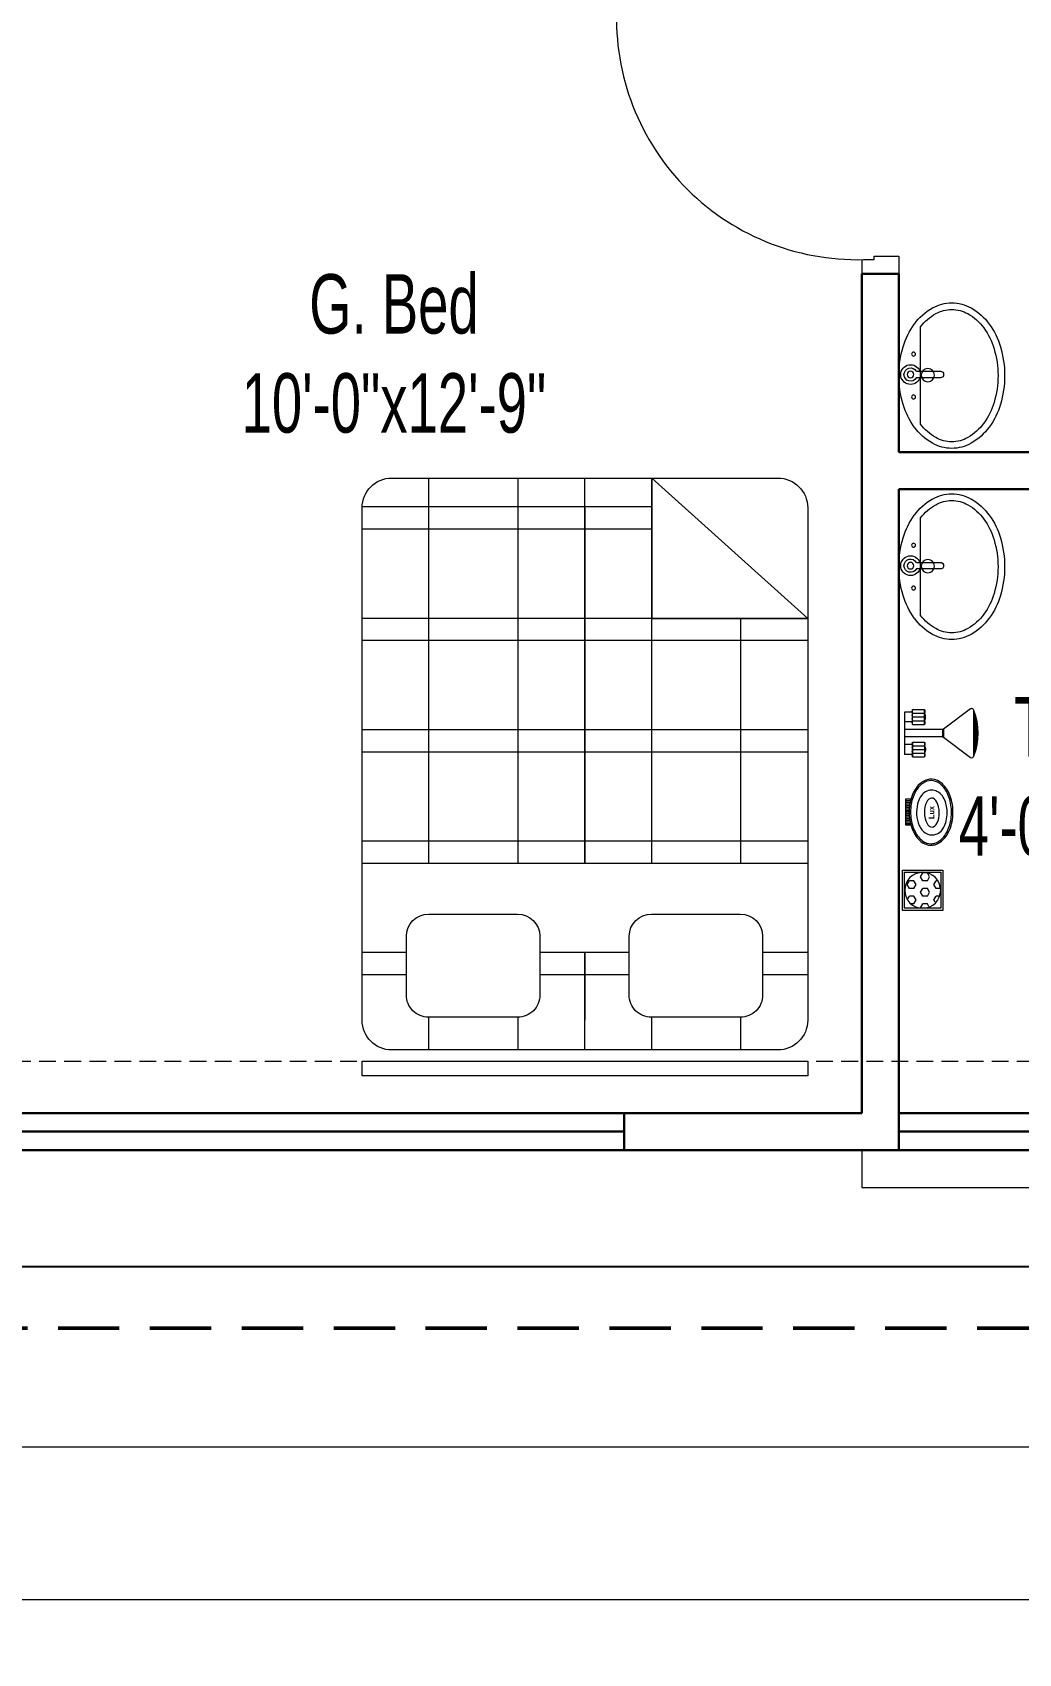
# Model space of a CAD drawing. Header units: inches. Extents: x 64086 to 138972, y -13497 to 16809.
# Drawn here: x 95876.1 to 96008.9, y -11984.5 to -11766.2 of the extents above; entities that cross this region are included whole.
import ezdxf

# ---------------------------------------------------------------- set-up
doc = ezdxf.new("R2010")
doc.units = ezdxf.units.IN
doc.header["$LTSCALE"] = 0.5
doc.header["$MEASUREMENT"] = 0
doc.header["$PDMODE"] = 2
doc.linetypes.add('DASHED', pattern=[0.75, 0.5, -0.25])
doc.layers.get('0').update_dxf_attribs({"lineweight": 13})
for name, color, linetype, lineweight in [('BEAM 2', 87, 'Continuous', 15), ('Boundary', 6, 'DASHED', 50), ('DIM', 5, 'Continuous', 13), ('DOOR', 30, 'Continuous', 20), ('e-tv+tel', 5, 'Continuous', 25), ('fixture', 24, 'Continuous', 13), ('fur', 42, 'Continuous', 15), ('P-BASIN1', 6, 'Continuous', 15), ('P-FLOOR-DRAIN', 4, 'Continuous', 15), ('P-SHOWER', 7, 'Continuous', 15), ('P.cap', 4, 'Continuous', 20), ('railing', 30, 'Continuous', 15), ('TEXT', 7, 'Continuous', 13), ('Text-2', 7, 'Continuous', 18), ('TEXT-IN', 7, 'Continuous', 15), ('text-s2', 7, 'Continuous', 20), ('WALL', 7, 'Continuous', 30), ('WALL-0', 7, 'Continuous', 18), ('Wall_20', 253, 'Continuous', 20)]:
    doc.layers.add(name, color=color, linetype=linetype, lineweight=lineweight)
doc.layers.add('FURNITURE', color=157, linetype='Continuous')
doc.styles.add('1', font='ARIALN.TTF')
doc.styles.get("Standard").update_dxf_attribs({"font": 'ARIALNB.TTF'})
doc.styles.add('STYLE1', font='ARIALN.TTF', dxfattribs={"width": 0.8})
doc.dimstyles.new('1_8', dxfattribs={"dimtxt": 5, "dimasz": 1.5, "dimexe": 0.18, "dimexo": 0.0625, "dimgap": 0.125, "dimtad": 0, "dimdec": 0, "dimzin": 3, "dimdsep": 46, "dimlunit": 4, "dimtxsty": 'STYLE1', "dimblk": 'D', "dimcen": 3, "dimse1": 1, "dimse2": 1, "dimclrt": 7, "dimadec": 0, "dimazin": 0, "dimtfac": 1, "dimtdec": 0, "dimtix": 1, "dimtmove": 0, "dimatfit": 3, "dimldrblk": 'OPEN90', "dimfxl": 1, "dimtvp": 0.75, "dimtolj": 1, "dimtzin": 0, "dimarcsym": 0})
doc.dimstyles.new('Column Dim', dxfattribs={"dimtxt": 9, "dimasz": 1.5, "dimexe": 13.25, "dimexo": 11, "dimgap": 1, "dimtad": 0, "dimdec": 1, "dimzin": 0, "dimdsep": 46, "dimlunit": 4, "dimtxsty": 'Standard', "dimblk": 'DIM', "dimcen": 0, "dimse1": 1, "dimse2": 1, "dimclrd": 5, "dimclre": 5, "dimclrt": 7, "dimadec": 0, "dimazin": 0, "dimtfac": 1, "dimtdec": 1, "dimtofl": 0, "dimtmove": 2, "dimatfit": 3, "dimldrblk": 'DIM', "dimfxl": 1, "dimtolj": 1, "dimtzin": 0, "dimarcsym": 0})
doc.dimstyles.new('DIM-1-2', dxfattribs={"dimtxt": 8, "dimasz": 1.75, "dimexe": 3, "dimexo": 2, "dimgap": 3, "dimtad": 0, "dimdec": 0, "dimzin": 3, "dimdsep": 46, "dimlunit": 4, "dimtxsty": '1', "dimblk": 'OBLIQUE', "dimcen": 1, "dimdle": 2, "dimclrd": 256, "dimclre": 256, "dimclrt": 256, "dimadec": 0, "dimazin": 0, "dimtfac": 0.75, "dimtdec": 0, "dimtmove": 1, "dimatfit": 3, "dimldrblk": 'OBLIQUE', "dimfxl": 1, "dimtolj": 1, "dimtzin": 0, "dimlwd": -1, "dimlwe": -1, "dimarcsym": 0})
pattern_1 = [(225, (19362.28457, 30685.39488), (-0.0883883476, 0.0883883476), [])]

# ---------------------------------------------------------------- blocks, each defined once
blk = doc.blocks.new('D')
at = {"layer": 'DIM'}
for q in [(-1.125, 0), (0, 1.125), (1.125, 0), (0, -1.125)]:
    blk.add_line((0, 0), q, dxfattribs=at)
at = {"layer": 'DIM', "color": 6, "const_width": 0.375}
blk.add_lwpolyline([(-0.1875, 0, 1), (0.1875, 0, 1)], format="xyb", close=True, dxfattribs=at)
blk = doc.blocks.new('*D47')
at = {"layer": 'Defpoints', "color": 0, "transparency": 16777216}
for p in [(71204.6, -11684.75), (71193.77, -11806.11), (99510, -11806.11)]:
    blk.add_point(p, dxfattribs=at)
at = {"layer": 'text-s2', "color": 0, "lineweight": -2, "transparency": 16777216}
blk.add_line((71193.77, -11686.25), (71193.77, -11804.61), dxfattribs=at)
at = {"layer": 'text-s2', "color": 0, "lineweight": -2, "transparency": 16777216, "xscale": 1.5, "yscale": 1.5, "zscale": 1.5}
for p, rotation in [((71193.77, -11684.75), 90), ((71193.77, -11806.11), 270)]:
    blk.add_blockref('D', p, dxfattribs=dict(at, rotation=rotation))
at = {"layer": 'text-s2', "color": 7, "transparency": 16777216, "insert": (71189.94, -11745.43), "char_height": 5, "attachment_point": 5, "rotation": 90, "style": 'STYLE1'}
blk.add_mtext('\\A1;10\'-1"', dxfattribs=at)
blk = doc.blocks.new('_Open90')
at = {"layer": 'DIM', "color": 0, "lineweight": -2}
for p, q in [((0, 0), (-1, 0)), ((-0.5, 0.5), (0, 0)), ((0, 0), (-0.5, -0.5))]:
    blk.add_line(p, q, dxfattribs=at)
blk = doc.blocks.new('_Oblique')
at = {"color": 0, "linetype": 'ByBlock', "lineweight": -2}
blk.add_line((-0.5, -0.5), (0.5, 0.5), dxfattribs=at)
blk = doc.blocks.new('*D440')
at = {"layer": 'Defpoints', "color": 0, "ltscale": 3, "transparency": 16777216}
for p in [(95137.85, -11940.71), (96481.85, -11940.62), (96481.86, -11977.21)]:
    blk.add_point(p, dxfattribs=at)
at = {"layer": 'TEXT', "ltscale": 3, "transparency": 16777216}
for p, q in [((95137.86, -11975.31), (95137.86, -11980.31)), ((96481.86, -11975.21), (96481.86, -11980.21)), ((95135.86, -11977.31), (95788.27, -11977.26)), ((96483.86, -11977.21), (95831.44, -11977.26))]:
    blk.add_line(p, q, dxfattribs=at)
at = {"layer": 'TEXT', "ltscale": 3, "transparency": 16777216, "xscale": 1.75, "yscale": 1.75, "zscale": 1.75}
for p, rotation in [((95137.86, -11977.31), 180.0039345522628), ((96481.86, -11977.21), 0.003934552262808667)]:
    blk.add_blockref('_Oblique', p, dxfattribs=dict(at, rotation=rotation))
at = {"layer": 'TEXT', "ltscale": 3, "transparency": 16777216, "insert": (95809.86, -11977.26), "char_height": 11, "attachment_point": 5, "rotation": 0.0039, "style": '1'}
blk.add_mtext('\\A1;112\'-0"', dxfattribs=at)
blk = doc.blocks.new('*D444')
at = {"layer": 'Defpoints', "color": 0, "ltscale": 3, "transparency": 16777216}
for p in [(96349.83, -11916.71), (95162.83, -11923.71), (96349.83, -11956.71)]:
    blk.add_point(p, dxfattribs=at)
at = {"layer": 'TEXT', "ltscale": 3, "transparency": 16777216}
for p, q in [((95162.83, -11954.71), (95162.83, -11959.71)), ((96349.83, -11954.71), (96349.83, -11959.71)), ((95160.83, -11956.71), (95734.32, -11956.71)), ((96351.83, -11956.71), (95778.34, -11956.71))]:
    blk.add_line(p, q, dxfattribs=at)
at = {"layer": 'TEXT', "ltscale": 3, "transparency": 16777216, "xscale": 1.75, "yscale": 1.75, "zscale": 1.75, "rotation": 180}
blk.add_blockref('_Oblique', (95162.83, -11956.71), dxfattribs=at)
at = {"layer": 'TEXT', "ltscale": 3, "transparency": 16777216, "xscale": 1.75, "yscale": 1.75, "zscale": 1.75}
blk.add_blockref('_Oblique', (96349.83, -11956.71), dxfattribs=at)
at = {"layer": 'TEXT', "ltscale": 3, "transparency": 16777216, "insert": (95756.33, -11956.71), "char_height": 11, "attachment_point": 5, "style": '1'}
blk.add_mtext('\\A1;98\'-11"', dxfattribs=at)
blk = doc.blocks.new('door-3')
at = {"layer": 'railing'}
for p, q in [((98873.42, -21113.88), (98873.42, -21080.69)), ((98873.42, -21080.69), (98874.85, -21080.69)), ((98874.85, -21080.69), (98874.85, -21113.88)), ((98836.75, -21118.64), (98836.75, -21113.64)), ((98838.65, -21113.64), (98836.75, -21113.64)), ((98838.66, -21113.88), (98838.66, -21115.31)), ((98838.66, -21113.88), (98838.66, -21115.31)), ((98874.85, -21113.88), (98873.42, -21113.88)), ((98876.75, -21113.64), (98874.85, -21113.64)), ((98874.85, -21113.88), (98874.85, -21115.31)), ((98874.85, -21115.31), (98874.85, -21113.88)), ((98876.75, -21113.64), (98876.75, -21118.64)), ((98838.66, -21115.31), (98839.13, -21115.31)), ((98839.13, -21115.31), (98839.13, -21118.64)), ((98839.13, -21115.31), (98839.13, -21118.64)), ((98874.37, -21115.31), (98874.37, -21118.64)), ((98874.37, -21118.64), (98874.37, -21115.31)), ((98874.37, -21115.31), (98874.85, -21115.31)), ((98839.13, -21118.64), (98836.75, -21118.64)), ((98876.75, -21118.64), (98874.37, -21118.64))]:
    blk.add_line(p, q, dxfattribs=at)
blk.add_arc((98871.12, -21113.08), 32.47, 85.9343, 181.4162, dxfattribs=at)
blk = doc.blocks.new('lilklkl')
at = {"color": 23}
for p, q in [((19201.27, -4998.29), (19141.27, -4998.29)), ((19141.27, -4998.29), (19141.27, -5000.29)), ((19201.27, -5000.29), (19201.27, -4998.29)), ((19141.27, -5000.29), (19201.27, -5000.29)), ((19167.27, -5001.79), (19145.27, -5001.79)), ((19197.27, -5001.79), (19162.27, -5001.79)), ((19171.27, -5001.79), (19171.27, -5014.9)), ((19141.27, -5005.79), (19141.27, -5074.79)), ((19171.27, -5014.9), (19171.27, -5005.79)), ((19201.27, -5074.79), (19201.27, -5005.79)), ((19171.27, -5074.79), (19171.27, -5026.9)), ((19171.27, -5026.9), (19171.27, -5078.79)), ((19145.27, -5078.79), (19175.27, -5078.79)), ((19175.27, -5078.79), (19197.27, -5078.79))]:
    blk.add_line(p, q, dxfattribs=at)
at = {"color": 33}
for p, q in [((19150.27, -5001.79), (19150.27, -5006.19)), ((19162.27, -5001.79), (19162.27, -5006.19)), ((19180.27, -5001.79), (19180.27, -5006.19)), ((19192.27, -5001.79), (19192.27, -5006.19)), ((19147.23, -5011.9), (19141.27, -5011.9)), ((19171.27, -5011.9), (19165.21, -5011.9)), ((19177.23, -5011.9), (19171.27, -5011.9)), ((19201.27, -5011.9), (19195.21, -5011.9)), ((19147.24, -5014.9), (19141.27, -5014.9)), ((19171.27, -5014.9), (19165.2, -5014.9)), ((19177.24, -5014.9), (19171.27, -5014.9)), ((19201.27, -5014.9), (19195.2, -5014.9)), ((19171.27, -5026.9), (19141.27, -5026.9)), ((19150.27, -5026.9), (19150.27, -5078.79)), ((19162.27, -5026.9), (19162.27, -5078.79)), ((19201.27, -5026.9), (19171.27, -5026.9)), ((19180.27, -5026.9), (19180.27, -5078.79)), ((19192.27, -5026.9), (19192.27, -5059.9)), ((19171.27, -5029.9), (19141.27, -5029.9)), ((19201.27, -5029.9), (19171.27, -5029.9)), ((19171.27, -5041.9), (19141.27, -5041.9)), ((19201.27, -5041.9), (19171.27, -5041.9)), ((19171.27, -5044.9), (19141.27, -5044.9)), ((19201.27, -5044.9), (19171.27, -5044.9)), ((19171.27, -5056.9), (19141.27, -5056.9)), ((19201.27, -5056.9), (19171.27, -5056.9)), ((19171.27, -5059.9), (19141.27, -5059.9)), ((19201.27, -5059.9), (19171.27, -5059.9)), ((19171.27, -5071.9), (19141.27, -5071.9)), ((19180.27, -5071.9), (19171.27, -5071.9)), ((19171.27, -5074.9), (19141.27, -5074.9)), ((19180.27, -5074.9), (19171.27, -5074.9))]:
    blk.add_line(p, q, dxfattribs=at)
at = {"color": 40}
for p, q in [((19162.21, -5006.19), (19150.23, -5006.19)), ((19192.21, -5006.19), (19180.23, -5006.19)), ((19147.23, -5009.2), (19147.24, -5017.1)), ((19165.2, -5017.09), (19165.21, -5009.2)), ((19177.23, -5009.2), (19177.24, -5017.1)), ((19195.2, -5017.09), (19195.21, -5009.2)), ((19150.24, -5020.09), (19162.2, -5020.09)), ((19180.24, -5020.09), (19192.2, -5020.09))]:
    blk.add_line(p, q, dxfattribs=at)
at = {"color": 23}
for centre, start, end in [((19145.27, -5005.79), 90, 180), ((19197.27, -5005.79), 0, 90), ((19145.27, -5074.79), 180, 270), ((19197.27, -5074.79), 270, 0)]:
    blk.add_arc(centre, 4, start, end, dxfattribs=at)
at = {"color": 40}
for centre, start, end in [((19150.23, -5009.19), 90, 180.1414), ((19162.21, -5009.19), 359.8975, 90), ((19180.23, -5009.19), 90, 180.1414), ((19192.21, -5009.19), 359.8975, 90), ((19150.24, -5017.09), 180.1414, 270), ((19162.2, -5017.09), 270, 359.8975), ((19180.24, -5017.09), 180.1414, 270), ((19192.2, -5017.09), 270, 359.8975)]:
    blk.add_arc(centre, 3, start, end, dxfattribs=at)
at = {"layer": 'DOOR'}
for p, q in [((19201.27, -5059.9), (19180.27, -5078.79)), ((19180.27, -5078.79), (19180.27, -5059.9)), ((19180.27, -5059.9), (19201.27, -5059.9))]:
    blk.add_line(p, q, dxfattribs=at)
blk = doc.blocks.new('A$C32C23EB6')
at = {"layer": 'fur'}
blk.add_blockref('lilklkl', (-19141.27, 5078.79), dxfattribs=at)
blk = doc.blocks.new('p-basin11')
at = {"lineweight": 13}
for p, q in [((-0.49, 4.45), (-0.49, 0.85)), ((0.5, 0.86), (0.5, 4.45)), ((-7.44, 1.49), (7.15, 1.49))]:
    blk.add_line(p, q, dxfattribs=at)
for centre, radius in [((-0.08, 2.58), 0.99), ((-3.35, 0.44), 0.298), ((0, 0), 0.495), ((3.06, 0.44), 0.298)]:
    blk.add_circle(centre, radius, dxfattribs=at)
for centre, radius, start, end in [((-1.18, 2.6), 11.33, 106.7647, 126.0274), ((-1.18, 2.6), 10.34, 106.7647, 126.0274), ((-1.18, 2.6), 10.34, 106.7647, 126.0274), ((-0.15, -0.85), 14.92, 90, 106.7647), ((-0.15, -0.85), 13.93, 90, 106.7647), ((-0.15, -0.85), 13.93, 90, 106.7647), ((-0.15, -0.85), 14.92, 73.2353, 90), ((-0.15, -0.85), 13.93, 73.2353, 90), ((-0.15, -0.85), 13.93, 73.2353, 90), ((0.89, 2.6), 10.34, 53.9726, 73.2353), ((0.89, 2.6), 10.34, 53.9726, 73.2353), ((0.89, 2.6), 11.33, 53.9726, 73.2353), ((-2.77, 4.78), 8.63, 126.0274, 150.3366), ((-2.77, 4.78), 7.64, 126.0274, 150.3366), ((-2.77, 4.78), 7.64, 126.0274, 150.3366), ((2.48, 4.78), 7.64, 29.6634, 53.9726), ((2.48, 4.78), 8.63, 29.6634, 53.9726), ((-5.2, 6.16), 5.84, 150.3366, 180), ((-5.2, 6.16), 4.85, 150.3366, 180), ((-5.2, 6.16), 4.85, 150.3366, 180), ((4.9, 6.16), 4.85, 0, 29.6634), ((4.9, 6.16), 4.85, 360, 29.6634), ((4.9, 6.16), 5.84, 0, 29.6634), ((-5.2, 6.16), 5.84, 180, 209.6634), ((-5.2, 6.16), 4.85, 180, 209.6634), ((0, 4.45), 0.495, 0, 180), ((4.9, 6.16), 4.85, 330.3366, 0), ((4.9, 6.16), 5.84, 330.3366, 0), ((-2.77, 7.54), 8.63, 209.6634, 233.9726), ((-2.77, 7.54), 7.64, 209.6634, 232.3), ((2.48, 7.54), 7.64, 307.7, 330.3366), ((2.48, 7.54), 8.63, 306.0274, 330.3366), ((-1.18, 9.72), 11.33, 233.9726, 253.2353), ((0, 0), 1.48, 109.6514, 70.3603), ((0, 0), 0.99, 120.3431, 59.7554), ((0.89, 9.72), 11.33, 286.7647, 306.0274), ((-0.15, 13.16), 14.92, 253.2353, 270), ((-0.15, 13.16), 14.92, 270, 286.7647)]:
    blk.add_arc(centre, radius, start, end, dxfattribs=at)
blk = doc.blocks.new('pp-sh')
at = {"ltscale": 0.01}
h = blk.add_hatch(dxfattribs=at)
h.set_pattern_fill('ANSI31', color=256, style=0)
h.set_pattern_definition(pattern_1)
h.paths.add_polyline_path([(18743.58, 25839.35), (18749.1, 25839.35, 0.199471)])
h = blk.add_hatch(dxfattribs=at)
h.set_pattern_fill('ANSI31', color=256, style=0)
h.set_pattern_definition(pattern_1)
h.paths.add_polyline_path([(18745.89, 25835.65), (18746.8, 25835.65, -0.163612), (18746.84, 25835.78), (18745.84, 25835.78, -0.163612)])
for p, q in [((18743.4, 25839), (18745.84, 25835.78)), ((18749.1, 25839.35), (18743.58, 25839.35)), ((18749.28, 25839), (18746.84, 25835.78)), ((18746.84, 25835.78), (18745.84, 25835.78)), ((18746.8, 25835.65), (18745.89, 25835.65)), ((18745.89, 25835.65), (18745.89, 25831.13)), ((18746.8, 25835.65), (18746.8, 25831.13)), ((18745.28, 25833.51), (18743.51, 25833.51)), ((18743.51, 25832.08), (18743.51, 25833.51)), ((18743.95, 25832.08), (18743.95, 25833.51)), ((18744.54, 25833.62), (18744.26, 25833.62)), ((18744.26, 25833.59), (18744.26, 25833.62)), ((18744.4, 25833.59), (18744.4, 25833.62)), ((18744.4, 25832.08), (18744.4, 25833.51)), ((18744.54, 25833.59), (18744.54, 25833.62)), ((18744.84, 25832.08), (18744.84, 25833.51)), ((18745.28, 25832.08), (18745.28, 25833.51)), ((18747.4, 25832.08), (18747.4, 25833.51)), ((18747.4, 25833.51), (18749.17, 25833.51)), ((18747.84, 25832.08), (18747.84, 25833.51)), ((18748.15, 25833.59), (18748.15, 25833.62)), ((18748.15, 25833.62), (18748.42, 25833.62)), ((18748.29, 25833.59), (18748.29, 25833.62)), ((18748.29, 25832.08), (18748.29, 25833.51)), ((18748.42, 25833.59), (18748.42, 25833.62)), ((18748.73, 25832.08), (18748.73, 25833.51)), ((18749.17, 25832.08), (18749.17, 25833.51)), ((18745.28, 25832.08), (18743.51, 25832.08)), ((18743.8, 25832.04), (18743.8, 25831.13)), ((18744.99, 25832.04), (18744.99, 25831.13)), ((18747.4, 25832.08), (18749.17, 25832.08)), ((18747.69, 25832.04), (18747.69, 25831.13)), ((18748.88, 25832.04), (18748.88, 25831.13)), ((18748.88, 25831.13), (18743.8, 25831.13)), ((18746.8, 25831.13), (18745.89, 25831.13))]:
    blk.add_line(p, q, dxfattribs=at)
for centre, radius, start, end in [((18743.58, 25839.13), 0.222, 90, 216.0286), ((18746.34, 25832.71), 7.19, 67.4384, 112.5616), ((18749.1, 25839.13), 0.222, 323.9714, 90), ((18745.67, 25835.65), 0.222, 0, 37.1678), ((18747.02, 25835.65), 0.222, 142.8322, 180), ((18743.73, 25832.87), 0.68, 70.9882, 109.0118), ((18743.73, 25833.55), 0, 152.3346, 180), ((18744.4, 25832.37), 1.22, 68.7379, 111.2621), ((18744.18, 25832.87), 0.68, 70.9882, 109.0118), ((18744.62, 25832.87), 0.68, 70.9882, 109.0118), ((18745.06, 25832.87), 0.68, 70.9882, 109.0118), ((18747.62, 25832.87), 0.68, 70.9882, 109.0118), ((18748.29, 25832.37), 1.22, 68.7379, 111.2621), ((18748.06, 25832.87), 0.68, 70.9882, 109.0118), ((18748.51, 25832.87), 0.68, 70.9882, 109.0118), ((18748.95, 25832.87), 0.68, 70.9882, 109.0118), ((18748.95, 25833.55), 0, 0, 27.6654), ((18743.73, 25832.72), 0.68, 250.9882, 289.0118), ((18744.18, 25832.72), 0.68, 250.9882, 289.0118), ((18744.62, 25832.72), 0.68, 250.9882, 289.0118), ((18745.06, 25832.72), 0.68, 250.9882, 289.0118), ((18747.62, 25832.72), 0.68, 250.9882, 289.0118), ((18748.06, 25832.72), 0.68, 250.9882, 289.0118), ((18748.51, 25832.72), 0.68, 250.9882, 289.0118), ((18748.95, 25832.72), 0.68, 250.9882, 289.0118)]:
    blk.add_arc(centre, radius, start, end, dxfattribs=at)
blk = doc.blocks.new('RY')
at = {"layer": 'fixture'}
for p, q in [((227073.05, -59649.09), (227072.37, -59649.09)), ((227073.05, -59649.32), (227072.43, -59649.32)), ((227073.05, -59649.54), (227072.48, -59649.54)), ((227073.05, -59649.76), (227072.52, -59649.76)), ((227073.05, -59649.98), (227072.56, -59649.98)), ((227073.05, -59650.2), (227072.59, -59650.2)), ((227073.05, -59652.62), (227073.05, -59649.09)), ((227073.05, -59652.4), (227072.45, -59652.4)), ((227073.05, -59652.18), (227072.49, -59652.18)), ((227073.05, -59651.96), (227072.54, -59651.96)), ((227073.05, -59651.74), (227072.57, -59651.74)), ((227073.05, -59651.52), (227072.59, -59651.52)), ((227073.05, -59650.42), (227072.61, -59650.42)), ((227073.05, -59651.3), (227072.61, -59651.3)), ((227073.05, -59650.64), (227072.62, -59650.64)), ((227073.05, -59651.08), (227072.62, -59651.08)), ((227073.05, -59650.86), (227072.63, -59650.86)), ((227072.39, -59652.62), (227073.05, -59652.62))]:
    blk.add_line(p, q, dxfattribs=at)
at = {"layer": 'fixture', "color": 37}
blk.add_ellipse((227069.56, -59650.94), major_axis=(0.03, 1.96), ratio=0.508227, dxfattribs=at)
at = {"layer": 'fixture'}
for points, knots in [([(227069.67, -59655.34), (227070.14, -59655.34), (227070.61, -59655.17), (227071.49, -59654.46), (227071.88, -59653.92), (227072.44, -59652.6), (227072.61, -59651.83), (227072.64, -59650.26), (227072.52, -59649.46), (227072.02, -59648.09), (227071.65, -59647.51), (227070.8, -59646.71), (227070.32, -59646.49), (227069.39, -59646.39), (227068.91, -59646.52), (227068.01, -59647.13), (227067.6, -59647.62), (227066.98, -59648.88), (227066.78, -59649.63), (227066.67, -59651.2), (227066.76, -59652), (227067.19, -59653.43), (227067.53, -59654.05), (227068.36, -59654.94), (227068.83, -59655.21), (227069.42, -59655.33), (227069.54, -59655.34), (227069.67, -59655.34)], [0, 0, 0, 0, 0.512242, 0.512242, 1.024485, 1.024485, 1.536727, 1.536727, 2.04897, 2.04897, 2.561212, 2.561212, 3.073455, 3.073455, 3.585697, 3.585697, 4.09794, 4.09794, 4.610182, 4.610182, 5.122425, 5.122425, 5.634667, 5.634667, 6.14691, 6.14691, 6.283185, 6.283185, 6.283185, 6.283185]), ([(227069.67, -59655.14), (227070.05, -59655.14), (227070.44, -59655.01), (227071.19, -59654.47), (227071.55, -59654.05), (227072.1, -59652.97), (227072.3, -59652.32), (227072.46, -59650.96), (227072.43, -59650.24), (227072.15, -59648.92), (227071.9, -59648.32), (227071.27, -59647.37), (227070.89, -59647.03), (227070.12, -59646.65), (227069.74, -59646.59), (227068.97, -59646.73), (227068.58, -59646.93), (227067.86, -59647.63), (227067.53, -59648.13), (227067.07, -59649.31), (227066.93, -59650), (227066.89, -59651.43), (227067, -59652.18), (227067.43, -59653.43), (227067.73, -59653.96), (227068.41, -59654.72), (227068.79, -59654.96), (227069.34, -59655.12), (227069.5, -59655.14), (227069.67, -59655.14)], [0, 0, 0, 0, 0.466932, 0.466932, 0.933864, 0.933864, 1.400796, 1.400796, 1.867727, 1.867727, 2.334659, 2.334659, 2.801591, 2.801591, 3.268523, 3.268523, 3.735455, 3.735455, 4.202387, 4.202387, 4.669318, 4.669318, 5.165008, 5.165008, 5.62593, 5.62593, 6.080806, 6.080806, 6.283185, 6.283185, 6.283185, 6.283185])]:
    blk.add_open_spline(points, degree=3, knots=knots, dxfattribs=at)
at = {"layer": 'fixture', "color": 37}
blk.add_open_spline([(227069.6, -59647.92), (227069.34, -59647.91), (227069.09, -59647.98), (227068.25, -59648.39), (227067.93, -59648.94), (227067.55, -59650.04), (227067.47, -59650.66), (227067.53, -59651.62), (227067.59, -59651.97), (227067.78, -59652.58), (227067.9, -59652.86), (227068.21, -59653.33), (227068.41, -59653.53), (227068.88, -59653.84), (227069.16, -59653.93), (227069.74, -59653.97), (227070.04, -59653.9), (227070.53, -59653.65), (227070.73, -59653.47), (227071.05, -59653.09), (227071.17, -59652.88), (227071.47, -59652.22), (227071.57, -59651.72), (227071.64, -59650.73), (227071.6, -59650.22), (227071.4, -59649.43), (227071.28, -59649.13), (227070.94, -59648.58), (227070.71, -59648.32), (227070.17, -59648.01), (227069.9, -59647.92), (227069.6, -59647.92)], degree=3, knots=[0, 0, 0, 0, 0.251826, 0.251826, 0.981976, 0.981976, 1.712126, 1.712126, 2.138681, 2.138681, 2.508948, 2.508948, 2.825837, 2.825837, 3.120106, 3.120106, 3.414376, 3.414376, 3.708645, 3.708645, 4.002915, 4.002915, 4.608496, 4.608496, 5.214077, 5.214077, 5.606251, 5.606251, 5.998425, 5.998425, 6.283185, 6.283185, 6.283185, 6.283185], dxfattribs=at)
at = {"layer": 'fixture', "color": 37, "text_generation_flag": 4}
blk.add_text('Lux ', height=0.75, rotation=90, dxfattribs=at).set_placement((227069.24, -59651.81))
blk = doc.blocks.new('*X21')
at = {"color": 0}
for p, q in [((350.31, 2158.03), (350.62, 2158.57)), ((350.62, 2157.49), (350.31, 2158.03)), ((350.62, 2158.57), (351.25, 2158.57)), ((351.56, 2158.03), (351.25, 2158.57)), ((351.25, 2157.49), (351.56, 2158.03)), ((348.86, 2156.4), (349.37, 2156.4)), ((349.22, 2157.49), (349.37, 2157.49)), ((349.37, 2156.4), (349.69, 2156.94)), ((349.69, 2156.94), (349.37, 2157.49)), ((350.31, 2155.86), (350.62, 2156.4)), ((350.62, 2155.32), (350.31, 2155.86)), ((350.62, 2157.49), (351.25, 2157.49)), ((350.62, 2156.4), (351.25, 2156.4)), ((351.56, 2155.86), (351.25, 2156.4)), ((351.25, 2155.32), (351.56, 2155.86)), ((352.19, 2156.94), (352.5, 2157.49)), ((352.5, 2156.4), (352.19, 2156.94)), ((352.5, 2157.49), (353.12, 2157.49)), ((352.5, 2156.4), (353.12, 2156.4)), ((353.12, 2156.4), (353.44, 2156.94)), ((353.44, 2156.94), (353.12, 2157.49)), ((349, 2155.32), (349.37, 2155.32)), ((349.69, 2154.78), (349.37, 2155.32)), ((349.51, 2154.48), (349.69, 2154.78)), ((350.41, 2153.86), (350.62, 2154.24)), ((350.62, 2155.32), (351.25, 2155.32)), ((350.62, 2154.24), (351.25, 2154.24)), ((351.56, 2153.7), (351.25, 2154.24)), ((351.56, 2153.69), (351.56, 2153.7)), ((352.19, 2154.78), (352.5, 2155.32)), ((352.5, 2154.24), (352.19, 2154.78)), ((352.5, 2155.32), (353.12, 2155.32)), ((352.5, 2154.24), (352.92, 2154.24)), ((353.43, 2154.79), (353.12, 2155.32))]:
    blk.add_line(p, q, dxfattribs=at)
blk = doc.blocks.new('P-FLOOR')
at = {"layer": 'P-FLOOR-DRAIN'}
for points in [[(-2.08, 5.48), (-2.08, 0.98), (2.42, 0.98), (2.42, 5.48)], [(-1.85, 5.25), (-1.85, 1.2), (2.2, 1.2), (2.2, 5.25)]]:
    blk.add_lwpolyline(points, close=True, dxfattribs=at)
blk.add_circle((0.17, 3.23), 2.02, dxfattribs=at)
at = {"layer": 'P-FLOOR-DRAIN', "xscale": 0.8, "yscale": 0.8, "zscale": 0.8, "rotation": 270}
blk.add_blockref('*X21', (-1724.74, 284.25), dxfattribs=at)
blk = doc.blocks.new('DIM')
at = {"layer": 'DIM'}
for q in [(0, 2), (-2, 0), (0, -2), (2, 0)]:
    blk.add_line((0, 0), q, dxfattribs=at)
blk.add_circle((0, 0), 1, dxfattribs=at)
blk = doc.blocks.new('*D461')
at = {"layer": 'Defpoints', "color": 0, "ltscale": 15, "transparency": 16777216}
for p in [(95162.83, -11916.71), (96349.83, -11916.71), (95162.83, -11932.39)]:
    blk.add_point(p, dxfattribs=at)
at = {"layer": 'TEXT-IN', "color": 5, "lineweight": -2, "ltscale": 15, "transparency": 16777216}
for p, q in [((95164.33, -11932.39), (95738.9, -11932.39)), ((96348.33, -11932.39), (95773.76, -11932.39))]:
    blk.add_line(p, q, dxfattribs=at)
at = {"layer": 'TEXT-IN', "color": 5, "lineweight": -2, "ltscale": 15, "transparency": 16777216, "xscale": 1.5, "yscale": 1.5, "zscale": 1.5}
for p, rotation in [((95162.83, -11932.39), 180.0000125812999), ((96349.83, -11932.39), 1.258129992187662e-05)]:
    blk.add_blockref('DIM', p, dxfattribs=dict(at, rotation=rotation))
at = {"layer": 'TEXT-IN', "color": 7, "ltscale": 15, "transparency": 16777216, "insert": (95756.33, -11932.39), "char_height": 9, "attachment_point": 5, "rotation": 0}
blk.add_mtext('\\A1;98\'-11"', dxfattribs=at)

msp = doc.modelspace()

# ---------------------------------------------------------------- linework, layer by layer
at = {"layer": 'BEAM 2', "linetype": 'DASHED', "ltscale": 9}
for p, q in [((95775.82, -11904.71), (96343.83, -11904.71)), ((95775.82, -11916.71), (96343.83, -11916.71))]:
    msp.add_line(p, q, dxfattribs=at)
at = {"layer": 'Boundary', "color": 1, "ltscale": 33}
msp.add_lwpolyline([(96338.26, -11335.63), (96481.85, -11940.62), (95137.85, -11940.71), (95138.26, -11336.71), (96338.26, -11335.63)], dxfattribs=at)
at = {"layer": 'e-tv+tel', "lineweight": 30}
for p, q in [((95869.82, -11911.71), (95955.82, -11911.71)), ((95869.82, -11914.21), (95955.82, -11914.21)), ((95992.82, -11914.21), (96010.82, -11914.21)), ((95869.82, -11916.71), (95955.82, -11916.71))]:
    msp.add_line(p, q, dxfattribs=at)
msp.add_lwpolyline([(95992.82, -11916.71), (95992.82, -11911.71), (96010.82, -11911.71), (96010.82, -11916.71)], close=True, dxfattribs=at)
at = {"layer": 'P.cap', "ltscale": 15}
msp.add_lwpolyline([(95162.83, -11390.69), (96228.83, -11390.69), (96228.83, -11408.71), (96264.83, -11408.71), (96264.83, -11502.9), (96228.83, -11502.9), (96228.83, -11530.84), (96264.77, -11530.84), (96264.83, -11637.34), (96291.83, -11637.34), (96291.83, -11637.37), (96315.83, -11636.68), (96315.83, -11733.71), (96333.04, -11733.63), (96332.83, -11822.71), (96349.83, -11822.71), (96349.83, -11916.71), (95780.82, -11916.71), (95780.82, -11929.71), (95670.82, -11929.71), (95670.82, -11916.71), (95162.83, -11916.71), (95162.83, -11390.69)], dxfattribs=at)
at = {"layer": 'TEXT-IN', "ltscale": 15}
msp.add_lwpolyline([(95860.34, -11660.53), (95860.34, -11838.1), (95785.82, -11838.23), (95785.66, -11916.71), (95864.82, -11916.71), (95864.82, -11916.71), (95958.82, -11916.71), (95958.82, -11916.71), (96349.83, -11916.71), (96349.83, -11822.71), (96332.83, -11822.71), (96333.05, -11733.71), (96315.83, -11733.71), (96315.83, -11637.23), (96291.83, -11637.34), (96291.83, -11639.88), (96058.57, -11639.88), (96059.31, -11630.09), (95861.08, -11630.09), (95860.34, -11660.85)], dxfattribs=at)
at = {"layer": 'WALL', "color": 0, "ltscale": 3}
for p, q in [((95987.82, -11911.71), (95987.82, -11798.71)), ((95987.82, -11798.71), (95992.82, -11798.71)), ((95992.82, -11822.71), (95992.82, -11798.71)), ((95992.82, -11822.71), (96010.82, -11822.71)), ((95992.82, -11911.71), (95992.82, -11827.71)), ((95992.82, -11827.71), (96010.82, -11827.71)), ((95992.82, -11911.71), (95992.82, -11916.71)), ((95992.82, -11916.71), (95992.82, -11911.71))]:
    msp.add_line(p, q, dxfattribs=at)
at = {"layer": 'WALL', "ltscale": 3}
msp.add_line((95955.82, -11911.71), (95987.82, -11911.71), dxfattribs=at)
at = {"layer": 'WALL'}
for p, q in [((95955.82, -11916.71), (95955.82, -11911.71)), ((95992.82, -11916.71), (95992.82, -11911.71)), ((95992.82, -11916.71), (95955.82, -11916.71))]:
    msp.add_line(p, q, dxfattribs=at)
at = {"layer": 'Wall_20'}
msp.add_lwpolyline([(95992.82, -11916.71), (95987.82, -11916.71), (95987.82, -11921.71), (96010.9, -11921.71), (96015.9, -11921.71), (96015.9, -11916.71)], dxfattribs=at)

# ---------------------------------------------------------------- block references
at = {"layer": 'FURNITURE', "xscale": -1, "rotation": 180}
msp.add_blockref('A$C32C23EB6', (95920.54, -11826.21), dxfattribs=at)
at = {"layer": 'P-BASIN1', "xscale": -0.9000000000232831, "yscale": 0.8999999999941792, "zscale": 0.8999999999999773, "rotation": 270}
for p in [(95994.4, -11812.28, -15.12), (95994.4, -11838.01, -15.12)]:
    msp.add_blockref('p-basin11', p, dxfattribs=at)
at = {"layer": 'P-FLOOR-DRAIN', "linetype": 'Continuous', "xscale": -1.199999999953434, "yscale": 1.199999999982538, "zscale": 1.200000000000045, "rotation": 270}
msp.add_blockref('P-FLOOR', (95992.15, -11881.92, -15.12), dxfattribs=at)
at = {"layer": 'P-SHOWER', "xscale": -1.125, "yscale": 1.125, "zscale": 1.125, "rotation": 270}
msp.add_blockref('pp-sh', (66933.58, -32950.2, -718.16), dxfattribs=at)
at = {"layer": 'railing', "rotation": 90}
msp.add_blockref('door-3', (74874.18, -110635.46), dxfattribs=at)
at = {"layer": 'WALL-0', "xscale": -1}
msp.add_blockref('RY', (323066.82, 47779.69, -718.16), dxfattribs=at)

# ---------------------------------------------------------------- texts
at = {"layer": 'Text-2', "char_height": 8, "width": 52.7533, "style": 'STYLE1'}
for s, insert, attachment_point in [('G. Bed \\P10\'-0"x12\'-9"', (95924.83, -11820.21), 8), ('Toilet\\P4\'-0"x7\'-0"', (96017.32, -11855.71), 2)]:
    msp.add_mtext(s, dxfattribs=dict(at, insert=insert, attachment_point=attachment_point))

# ---------------------------------------------------------------- dimensions: what is measured, and where the dimension line sits
at = {"layer": 'TEXT', "color": 0, "ltscale": 3}
dim = msp.add_linear_dim(base=(96349.83, -11956.71), p1=(95162.83, -11923.71), p2=(96349.83, -11916.71), dimstyle='DIM-1-2', override={"dimtxt": 11, "dimfxl": 2, "dimfxlon": 1}, dxfattribs=at)
dim.commit()
dim.dimension.update_dxf_attribs({"geometry": '*D444', "text_midpoint": (95756.33, -11956.71)})
dim = msp.add_aligned_dim(p1=(95137.85, -11940.71), p2=(96481.85, -11940.62), distance=-36.59, dimstyle='DIM-1-2', override={"dimtxt": 11, "dimfxl": 2, "dimfxlon": 1}, dxfattribs=at)
dim.commit()
dim.dimension.update_dxf_attribs({"geometry": '*D440', "text_midpoint": (95809.86, -11977.26)})
at = {"layer": 'TEXT-IN', "ltscale": 15}
dim = msp.add_aligned_dim(p1=(96349.83, -11916.71), p2=(95162.83, -11916.71), distance=15.68, dimstyle='Column Dim', override={"dimfxl": 4}, dxfattribs=at)
dim.commit()
dim.dimension.update_dxf_attribs({"geometry": '*D461', "text_midpoint": (95756.33, -11932.39)})
at = {"layer": 'text-s2'}
dim = msp.add_linear_dim(base=(71193.77, -11806.11), p1=(71204.6, -11684.75), p2=(99510, -11806.11), angle=90, dimstyle='1_8', override={"dimfxl": 0.25, "dimfxlon": 1}, dxfattribs=at)
dim.commit()
dim.dimension.update_dxf_attribs({"geometry": '*D47', "text_midpoint": (71189.94, -11745.43)})

doc.saveas('drawing.dxf')
